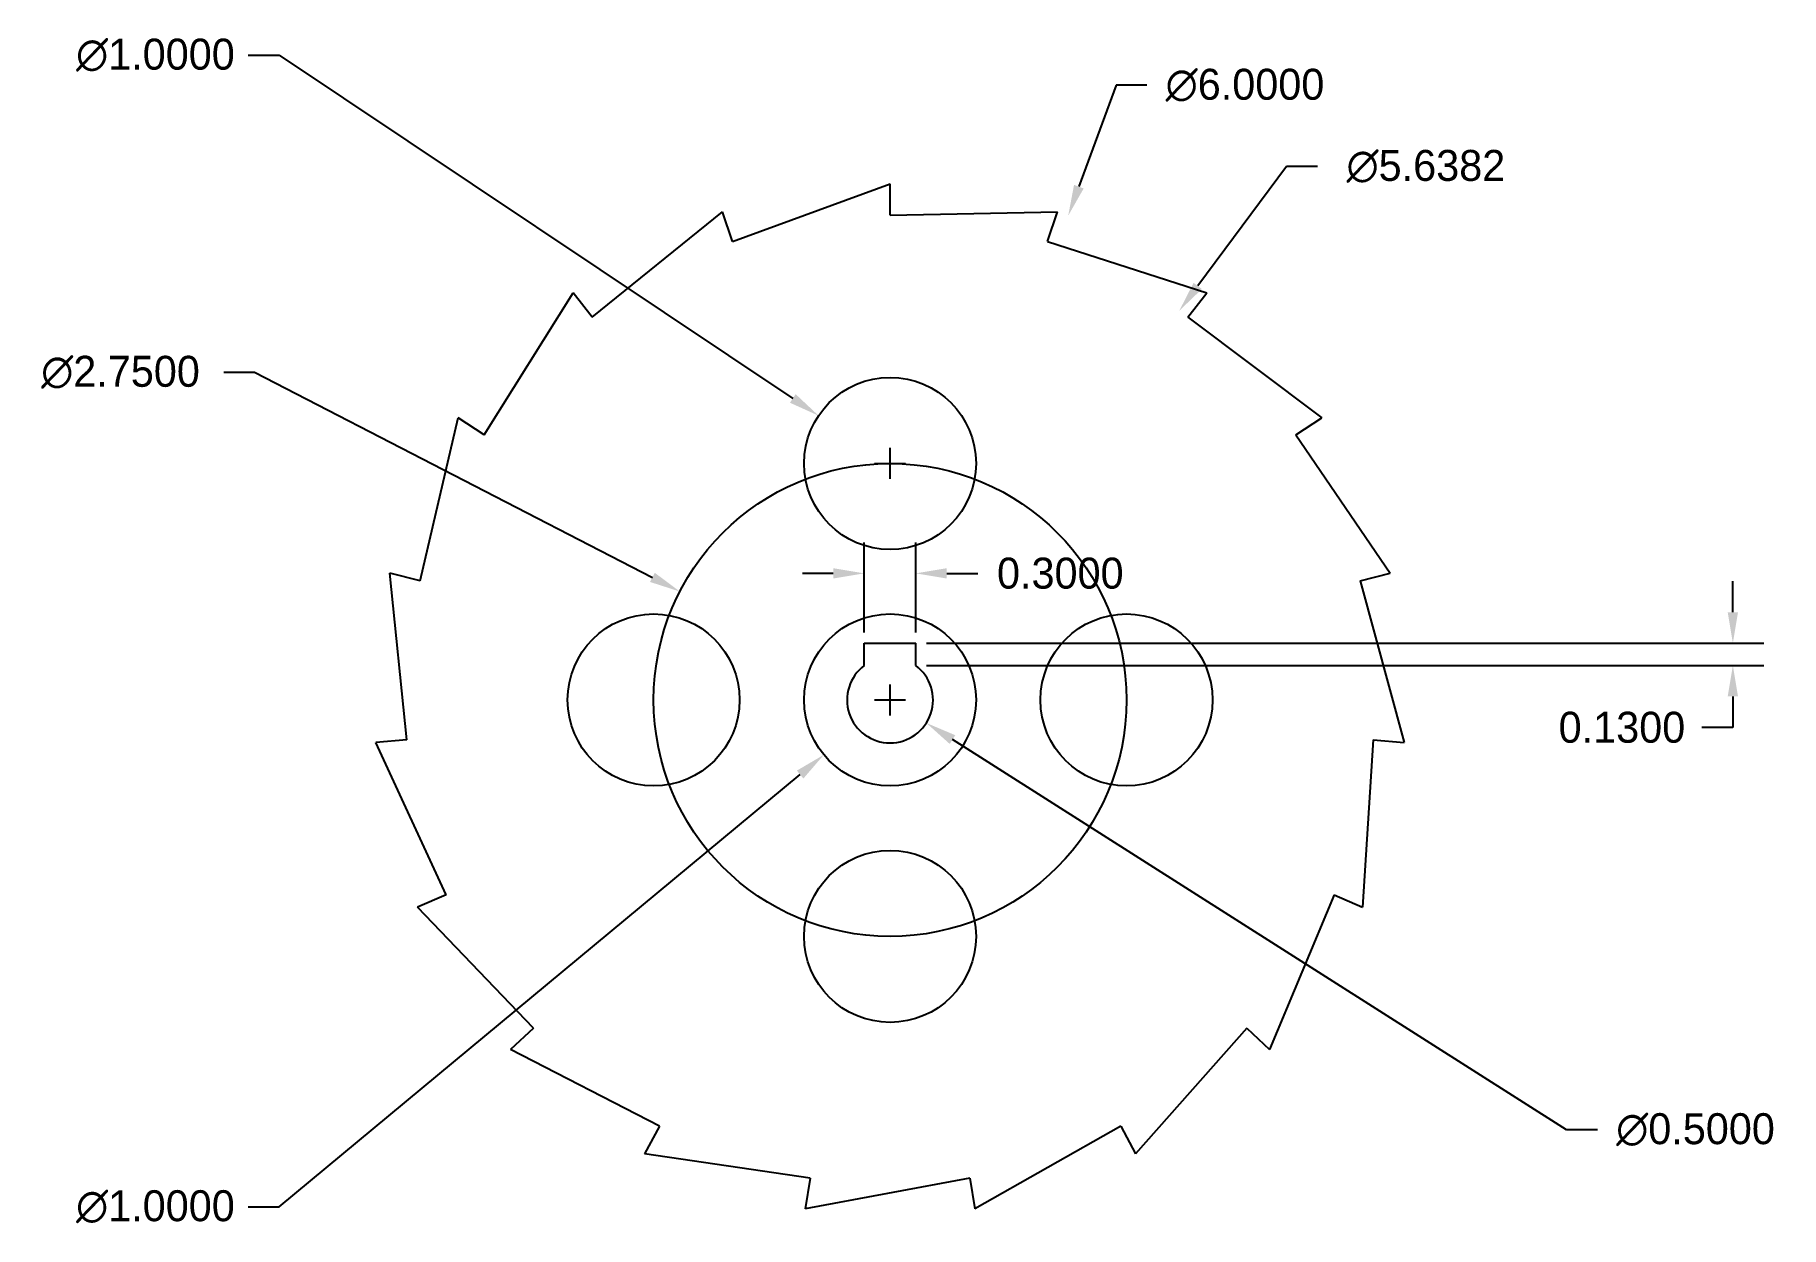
# Model space of a CAD drawing. Header units: inches. Extents: x -5 to 5.2, y -3.1 to 3.9.
import ezdxf

# ---------------------------------------------------------------- set-up
doc = ezdxf.new("R2010")
doc.units = ezdxf.units.IN
doc.header["$MEASUREMENT"] = 0
doc.dimstyles.get("Standard").update_dxf_attribs({"dimtxt": 0.18, "dimasz": 0.18, "dimexe": 0.18, "dimexo": 0.0625, "dimgap": 0.09, "dimtad": 0, "dimtih": 1, "dimtoh": 1, "dimdec": 4, "dimzin": 0, "dimdsep": 46, "dimtxsty": 'Standard', "dimcen": 0.09, "dimadec": 0, "dimazin": 0, "dimtfac": 1, "dimtdec": 4, "dimtofl": 0, "dimtmove": 0, "dimatfit": 3, "dimfxl": 1, "dimtolj": 1, "dimtzin": 0, "dimarcsym": 0})

# ---------------------------------------------------------------- blocks, each defined once
blk = doc.blocks.new('*D2')
at = {"color": 0, "lineweight": -2}
for p, q in [((4.901, 0.51), (4.901, 0.69)), ((0.212, 0.33), (5.081, 0.33)), ((0.212, 0.2), (5.081, 0.2)), ((4.901, 0.02), (4.901, -0.16)), ((4.901, -0.16), (4.721, -0.16))]:
    blk.add_line(p, q, dxfattribs=at)
at = {"color": 0}
for points in [[(4.871, 0.51), (4.931, 0.51), (4.901, 0.33)], [(4.871, 0.02), (4.931, 0.02), (4.901, 0.2)]]:
    blk.add_solid(points, dxfattribs=at)
at = {"layer": 'Defpoints', "color": 0}
for p in [(0.15, 0.33), (0.15, 0.2), (4.901, 0.2)]:
    blk.add_point(p, dxfattribs=at)
at = {"color": 0, "insert": (4.256, -0.16), "char_height": 0.18, "attachment_point": 5}
blk.add_mtext('\\A1;0.1300', dxfattribs=at)
blk = doc.blocks.new('*D3')
at = {"color": 0, "lineweight": -2}
for p, q in [((-0.15, 0.393), (-0.15, 0.916)), ((0.15, 0.393), (0.15, 0.916)), ((-0.33, 0.736), (-0.51, 0.736)), ((0.33, 0.736), (0.51, 0.736))]:
    blk.add_line(p, q, dxfattribs=at)
at = {"color": 0}
for points in [[(-0.33, 0.766), (-0.33, 0.706), (-0.15, 0.736)], [(0.33, 0.766), (0.33, 0.706), (0.15, 0.736)]]:
    blk.add_solid(points, dxfattribs=at)
at = {"layer": 'Defpoints', "color": 0}
for p in [(0.15, 0.736), (-0.15, 0.33), (0.15, 0.33)]:
    blk.add_point(p, dxfattribs=at)
at = {"color": 0, "insert": (0.99, 0.736), "char_height": 0.18, "attachment_point": 5}
blk.add_mtext('\\A1;0.3000', dxfattribs=at)
blk = doc.blocks.new('*D4')
at = {"color": 0, "lineweight": -2}
for p, q in [((-3.732, 3.749), (-3.552, 3.749)), ((-3.552, 3.749), (-0.565, 1.753)), ((0, 1.285), (0, 1.465)), ((-0.09, 1.375), (0.09, 1.375))]:
    blk.add_line(p, q, dxfattribs=at)
at = {"color": 0}
blk.add_solid([(-0.549, 1.778), (-0.582, 1.728), (-0.416, 1.653)], dxfattribs=at)
at = {"layer": 'Defpoints', "color": 0}
for p in [(-0.416, 1.653), (0.416, 1.097)]:
    blk.add_point(p, dxfattribs=at)
at = {"color": 0, "insert": (-4.272, 3.749), "char_height": 0.18, "attachment_point": 5}
blk.add_mtext('\\A1;∅1.0000', dxfattribs=at)
blk = doc.blocks.new('*D5')
at = {"color": 0, "lineweight": -2}
for p, q in [((-0.09, 0), (0.09, 0)), ((0, -0.09), (0, 0.09)), ((-3.552, -2.947), (-0.523, -0.434)), ((-3.732, -2.947), (-3.552, -2.947))]:
    blk.add_line(p, q, dxfattribs=at)
at = {"color": 0}
blk.add_solid([(-0.542, -0.411), (-0.504, -0.457), (-0.385, -0.319)], dxfattribs=at)
at = {"layer": 'Defpoints', "color": 0}
for p in [(0.385, 0.319), (-0.385, -0.319)]:
    blk.add_point(p, dxfattribs=at)
at = {"color": 0, "insert": (-4.272, -2.947), "char_height": 0.18, "attachment_point": 5}
blk.add_mtext('\\A1;∅1.0000', dxfattribs=at)
blk = doc.blocks.new('*D6')
at = {"color": 0, "lineweight": -2}
for p, q in [((-3.875, 1.905), (-3.695, 1.905)), ((-3.695, 1.905), (-1.382, 0.712)), ((-0.09, 0), (0.09, 0)), ((0, -0.09), (0, 0.09))]:
    blk.add_line(p, q, dxfattribs=at)
at = {"color": 0}
blk.add_solid([(-1.368, 0.739), (-1.396, 0.686), (-1.222, 0.63)], dxfattribs=at)
at = {"layer": 'Defpoints', "color": 0}
for p in [(-1.222, 0.63), (1.222, -0.63)]:
    blk.add_point(p, dxfattribs=at)
at = {"color": 0, "insert": (-4.475, 1.905), "char_height": 0.18, "attachment_point": 5}
blk.add_mtext('\\A1;∅2.7500', dxfattribs=at)
blk = doc.blocks.new('*D7')
at = {"color": 0, "lineweight": -2}
for p, q in [((-0.09, 0), (0.09, 0)), ((0, -0.09), (0, 0.09)), ((3.934, -2.499), (0.363, -0.231)), ((4.114, -2.499), (3.934, -2.499))]:
    blk.add_line(p, q, dxfattribs=at)
at = {"color": 0}
blk.add_solid([(0.379, -0.205), (0.347, -0.256), (0.211, -0.134)], dxfattribs=at)
at = {"layer": 'Defpoints', "color": 0}
for p in [(-0.211, 0.134), (0.211, -0.134)]:
    blk.add_point(p, dxfattribs=at)
at = {"color": 0, "insert": (4.684, -2.499), "char_height": 0.18, "attachment_point": 5}
blk.add_mtext('\\A1;∅0.5000', dxfattribs=at)
blk = doc.blocks.new('*D8')
at = {"color": 0, "lineweight": -2}
for p, q in [((1.314, 3.574), (1.098, 2.985)), ((1.494, 3.574), (1.314, 3.574)), ((-0.09, 0), (0.09, 0)), ((0, -0.09), (0, 0.09))]:
    blk.add_line(p, q, dxfattribs=at)
at = {"color": 0}
blk.add_solid([(1.07, 2.995), (1.126, 2.974), (1.036, 2.816)], dxfattribs=at)
at = {"layer": 'Defpoints', "color": 0}
for p in [(1.036, 2.816), (-1.036, -2.816)]:
    blk.add_point(p, dxfattribs=at)
at = {"color": 0, "insert": (2.064, 3.574), "char_height": 0.18, "attachment_point": 5}
blk.add_mtext('\\A1;∅6.0000', dxfattribs=at)
blk = doc.blocks.new('*D9')
at = {"color": 0, "lineweight": -2}
for p, q in [((2.306, 3.102), (1.789, 2.407)), ((2.486, 3.102), (2.306, 3.102)), ((-0.09, 0), (0.09, 0)), ((0, -0.09), (0, 0.09))]:
    blk.add_line(p, q, dxfattribs=at)
at = {"color": 0}
blk.add_solid([(1.765, 2.425), (1.813, 2.389), (1.682, 2.263)], dxfattribs=at)
at = {"layer": 'Defpoints', "color": 0}
for p in [(1.682, 2.263), (-1.682, -2.263)]:
    blk.add_point(p, dxfattribs=at)
at = {"color": 0, "insert": (3.116, 3.102), "char_height": 0.18, "attachment_point": 5}
blk.add_mtext('\\A1;∅5.6382', dxfattribs=at)

msp = doc.modelspace()

# ---------------------------------------------------------------- linework, layer by layer
for p, q in [((-0.91536, 2.66635), (0, 3)), ((0, 2.8191), (0, 3)), ((-1.73153, 2.22467), (-0.9741, 2.83745)), ((-0.91536, 2.66635), (-0.9741, 2.83745)), ((0, 2.8191), (0.9741, 2.83745)), ((0.91536, 2.66635), (0.9741, 2.83745)), ((0.91536, 2.66635), (1.84264, 2.36742)), ((-2.36006, 1.5419), (-1.84264, 2.36742)), ((-1.73153, 2.22467), (-1.84264, 2.36742)), ((1.73153, 2.22467), (1.84264, 2.36742)), ((1.73153, 2.22467), (2.5115, 1.64084)), ((-2.73284, 0.69205), (-2.5115, 1.64084)), ((-2.36006, 1.5419), (-2.5115, 1.64084)), ((2.36006, 1.5419), (2.5115, 1.64084)), ((2.36006, 1.5419), (2.9082, 0.73646)), ((-2.73284, 0.69205), (-2.9082, 0.73646)), ((-2.80947, -0.2328), (-2.9082, 0.73646)), ((2.73284, 0.69205), (2.9082, 0.73646)), ((2.73284, 0.69205), (2.98975, -0.24774)), ((-0.15, 0.2), (-0.15, 0.33)), ((-0.15, 0.2), (-0.15, 0.33)), ((-0.15, 0.33), (0.15, 0.33)), ((0.15, 0.2), (0.15, 0.33)), ((-2.80947, -0.2328), (-2.98975, -0.24774)), ((-2.58166, -1.13242), (-2.98975, -0.24774)), ((2.80947, -0.2328), (2.74732, -1.20509)), ((2.80947, -0.2328), (2.98975, -0.24774)), ((-2.58166, -1.13242), (-2.74732, -1.20509)), ((-2.07408, -1.90932), (-2.74732, -1.20509)), ((2.58166, -1.13242), (2.20717, -2.03184)), ((2.58166, -1.13242), (2.74732, -1.20509)), ((-2.07408, -1.90932), (-2.20717, -2.03184)), ((2.07408, -1.90932), (1.42784, -2.63842)), ((2.07408, -1.90932), (2.20717, -2.03184)), ((-1.34174, -2.47932), (-2.20717, -2.03184)), ((-1.34174, -2.47932), (-1.42784, -2.63842)), ((1.34174, -2.47932), (0.49378, -2.95908)), ((1.34174, -2.47932), (1.42784, -2.63842)), ((-0.46401, -2.78065), (-1.42784, -2.63842)), ((-0.46401, -2.78065), (-0.49378, -2.95908)), ((0.46401, -2.78065), (-0.49378, -2.95908)), ((0.46401, -2.78065), (0.49378, -2.95908))]:
    msp.add_line(p, q)
for centre, radius in [((0, 1.375), 0.5), ((0, 0), 1.375), ((-1.375, 0), 0.5), ((0, 0), 0.5), ((1.375, 0), 0.5), ((0, -1.375), 0.5)]:
    msp.add_circle(centre, radius)
msp.add_arc((0, 0), 0.25, 126.869898, 53.130102)

# ---------------------------------------------------------------- dimensions: what is measured, and where the dimension line sits
for p1, p2, picture, middle in [((0.41572, 1.0972), (-0.41572, 1.6528), '*D4', (-4.27193, 3.74857)), ((-1.03555, -2.81561), (1.03555, 2.81561), '*D8', (2.06434, 3.57363)), ((-1.68173, -2.26255), (1.68173, 2.26255), '*D9', (3.11553, 3.1018)), ((1.2222, -0.62996), (-1.2222, 0.62996), '*D6', (-4.4752, 1.90461)), ((0.3848, 0.31926), (-0.3848, -0.31926), '*D5', (-4.27193, -2.94696)), ((-0.21101, 0.13407), (0.21101, -0.13407), '*D7', (4.68383, -2.4994))]:
    dim = msp.add_diameter_dim_2p(p1=p1, p2=p2, dimstyle='Standard')
    dim.commit()
    dim.dimension.update_dxf_attribs({"geometry": picture, "text_midpoint": middle, "dimtype": 163})
dim = msp.add_linear_dim(base=(0.15, 0.73646), p1=(-0.15, 0.33), p2=(0.15, 0.33), dimstyle='Standard')
dim.commit()
dim.dimension.update_dxf_attribs({"geometry": '*D3', "text_midpoint": (0.99, 0.73646)})
dim = msp.add_linear_dim(base=(4.90089, 0.2), p1=(0.15, 0.33), p2=(0.15, 0.2), angle=90, dimstyle='Standard')
dim.commit()
dim.dimension.update_dxf_attribs({"geometry": '*D2', "text_midpoint": (4.25589, -0.16)})

doc.saveas('drawing.dxf')
